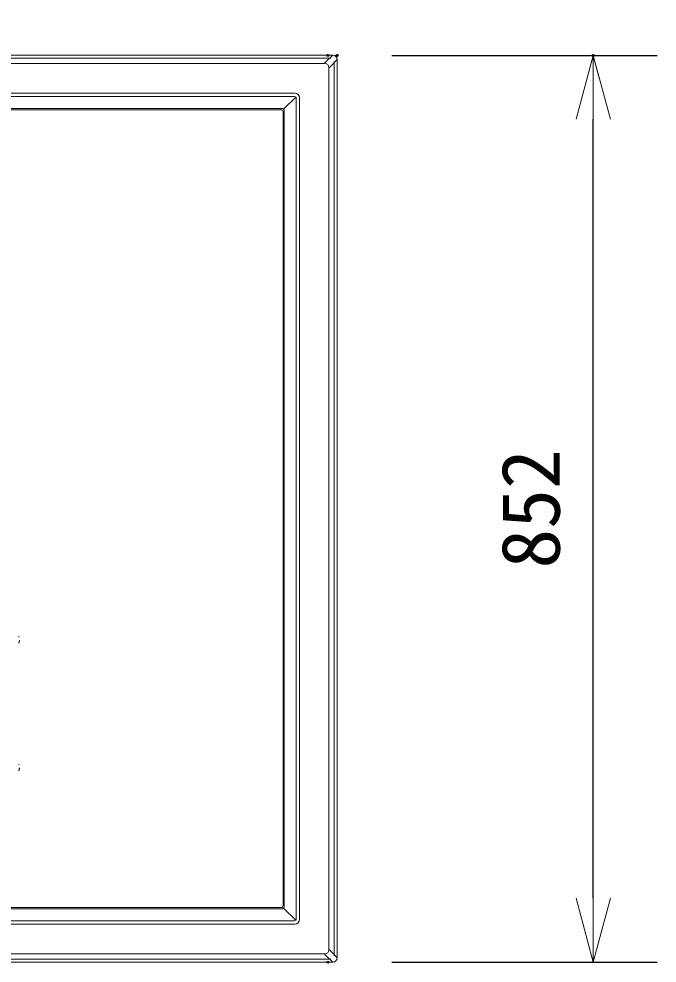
# Model space of a CAD drawing. Units: millimetres, scale not verified. Extents: x -63 to 62, y -116 to 117.
# Drawn here: x -10.93 to 9.06, y 43.68 to 73.25 of the extents above; entities that cross this region are included whole.
import ezdxf
from ezdxf.enums import TextEntityAlignment as Align

# ---------------------------------------------------------------- set-up
doc = ezdxf.new("R2010")
doc.units = ezdxf.units.MM
doc.header["$LTSCALE"] = 0.125
doc.header["$PDMODE"] = 32
doc.header["$PDSIZE"] = 0.0625
doc.linetypes.add('USER5', pattern=[1.4, 0.7, -0.7])
doc.layers.add('0-0_0', color=7, linetype='Continuous', lineweight=18)
doc.layers.add('0-5_GAIKEI', color=1, linetype='Continuous', lineweight=18)
doc.layers.add('0-4_DEFPOINTS', color=7, linetype='Continuous')
doc.layers.add('0-6_SUNPO', color=7, linetype='Continuous')
doc.styles.add('ＭＳ ゴシック', font='')
doc.styles.get('ＭＳ ゴシック').set_extended_font_data('MS Gothic')

# ---------------------------------------------------------------- blocks, each defined once
blk = doc.blocks.new('_OPEN30')
at = {"layer": '0-0_0'}
blk.add_line((0, 0), (-1, 0), dxfattribs=at)
blk.add_lwpolyline([(-1, 0.26795), (0, 0), (-1, -0.26795)], dxfattribs=at)
blk = doc.blocks.new('D13')
at = {"layer": '0-4_DEFPOINTS'}
for p in [(1.9903, 69.0168), (-45.8095, 61.0194), (1.9903, 61.0194)]:
    blk.add_point(p, dxfattribs=at)
at = {"layer": '0-6_SUNPO'}
for p, q in [((-45.8095, 63.0194), (-45.8095, 71.0168)), ((1.9903, 63.0194), (1.9903, 71.0168)), ((-43.8095, 69.0168), (-0.0097, 69.0168))]:
    blk.add_line(p, q, dxfattribs=at)
at = {"layer": '0-6_SUNPO', "xscale": 2, "yscale": 2, "rotation": 180}
blk.add_blockref('_OPEN30', (-45.8095, 69.0168), dxfattribs=at)
at = {"layer": '0-6_SUNPO', "xscale": 2, "yscale": 2}
blk.add_blockref('_OPEN30', (1.9903, 69.0168), dxfattribs=at)
at = {"layer": '0-6_SUNPO', "style": 'ＭＳ ゴシック'}
blk.add_text('1434', height=1.833, dxfattribs=at).set_placement((-24.4096, 69.5168), align=Align.BOTTOM_LEFT)
blk = doc.blocks.new('D12')
at = {"layer": '0-4_DEFPOINTS'}
for p in [(1.6971, 61.0196), (10.0088, 61.0196), (1.6971, 32.6248)]:
    blk.add_point(p, dxfattribs=at)
at = {"layer": '0-6_SUNPO'}
for p, q in [((3.6971, 61.0196), (12.0088, 61.0196)), ((10.0088, 34.6248), (10.0088, 59.0196)), ((3.6971, 32.6248), (12.0088, 32.6248))]:
    blk.add_line(p, q, dxfattribs=at)
at = {"layer": '0-6_SUNPO', "xscale": 2, "yscale": 2}
for p, rotation in [((10.0088, 61.0196), 90), ((10.0088, 32.6248), 270)]:
    blk.add_blockref('_OPEN30', p, dxfattribs=dict(at, rotation=rotation))
at = {"layer": '0-6_SUNPO', "style": 'ＭＳ ゴシック'}
blk.add_text('852', height=1.833, rotation=90, dxfattribs=at).set_placement((9.5088, 44.9472), align=Align.BOTTOM_LEFT)

msp = doc.modelspace()

# ---------------------------------------------------------------- linework, layer by layer
at = {"layer": '0-0_0'}
msp.add_line((7.0538, 72.0976), (7.0538, 71.359), dxfattribs=at)
msp.add_lwpolyline([(6.8559, 71.359), (7.0538, 72.0976), (7.2517, 71.359)], dxfattribs=at)
at = {"layer": '0-5_GAIKEI', "color": 7}
for p, q in [((-48.6274, 72.1142), (-1.0941, 72.1142)), ((-0.9607, 71.9809), (-0.9607, 43.8475)), ((-48.6274, 43.7142), (-1.0941, 43.7142))]:
    msp.add_line(p, q, dxfattribs=at)
at = {"layer": '0-5_GAIKEI'}
for p, q in [((-48.5237, 72.0205), (-1.1977, 72.0205)), ((-48.376, 71.8537), (-1.3454, 71.8537)), ((-1.3454, 71.8728), (-1.1977, 72.0205)), ((-1.3454, 71.8728), (-1.3454, 71.8537)), ((-1.0544, 71.8772), (-1.2021, 71.7295)), ((-1.1884, 72.0197), (-1.0939, 72.1142)), ((-0.9607, 71.9811), (-1.0553, 71.8865)), ((-1.0544, 43.9512), (-1.0544, 71.8772)), ((-1.2021, 71.7295), (-1.2212, 71.7295)), ((-1.2212, 44.0989), (-1.2212, 71.7295)), ((-2.2912, 70.9232), (-47.4303, 70.9232)), ((-47.4258, 70.8178), (-2.2957, 70.8178)), ((-2.6448, 70.4198), (-2.2608, 70.8038)), ((-2.2468, 70.7689), (-2.2468, 45.0595)), ((-2.1414, 45.055), (-2.1414, 70.7734)), ((-2.7138, 70.4479), (-47.0076, 70.4479)), ((-46.9979, 70.4072), (-2.7235, 70.4072)), ((-2.6574, 70.3411), (-2.6574, 45.4874)), ((-2.6167, 45.4776), (-2.6167, 70.3508)), ((-47.0076, 45.3805), (-2.7138, 45.3805)), ((-2.7235, 45.4212), (-46.9979, 45.4212)), ((-2.6448, 45.4087), (-2.2608, 45.0247)), ((-2.2957, 45.0106), (-47.4258, 45.0106)), ((-47.4303, 44.9052), (-2.2912, 44.9052)), ((-1.2212, 44.0989), (-1.2021, 44.0989)), ((-1.2021, 44.0989), (-1.0544, 43.9512)), ((-1.1977, 43.8079), (-48.5237, 43.8079)), ((-1.3454, 43.9747), (-48.376, 43.9747)), ((-1.3454, 43.9747), (-1.3454, 43.9556)), ((-1.1977, 43.8079), (-1.3454, 43.9556)), ((-1.0939, 43.7142), (-1.1884, 43.8087)), ((-1.0553, 43.9419), (-0.9607, 43.8474))]:
    msp.add_line(p, q, dxfattribs=at)
for centre, start, end in [((-1.0941, 71.9809), 89.92153, 90), ((-1.0941, 71.9809), 0, 0.07847), ((-1.0941, 43.8475), 359.92153, 0), ((-1.0941, 43.8475), 270, 270.07847)]:
    msp.add_arc(centre, 0.1333, start, end, dxfattribs=at)
at = {"layer": '0-5_GAIKEI', "color": 7}
for centre, start, end in [((-1.0941, 71.9809), 0.07847, 89.92153), ((-1.0941, 43.8475), 270.07847, 359.92153)]:
    msp.add_arc(centre, 0.1333, start, end, dxfattribs=at)
at = {"layer": '0-5_GAIKEI', "linetype": 'USER5'}
for centre in [(-11.3141, 53.8083), (-11.3141, 49.8083)]:
    msp.add_arc(centre, 0.4, 344.21401, 15.78599, dxfattribs=at)
at = {"layer": '0-5_GAIKEI'}
for centre, major_axis, ratio, start_param, end_param in [((-1.5992, 71.4758), (0.3455, 0.3455), 0.443427, 5.8658113, 6.7005593), ((-1.0698, 72.0051), (-0.3236, 0.0299), 0.011845, 5.0011939, 5.1199244), ((-1.0698, 72.0051), (-0.0299, 0.3236), 0.011845, 4.3048535, 4.423584), ((-2.2956, 70.7679), (-0.0499, 0.0046), 0.996584, 4.0353707, 4.8042583), ((-2.2916, 70.773), (0.1064, 0.1064), 0.997265, 5.4991567, 7.0672139), ((-2.2967, 70.769), (-0.0046, 0.0499), 0.996584, 4.6205196, 5.3894073), ((-2.7245, 70.3401), (0.0478, 0.0478), 0.985257, 5.5052135, 7.0611571), ((-2.7161, 70.3464), (0.0596, 0.0833), 0.976178, 6.1299744, 6.8928052), ((-2.7182, 70.3485), (0.0833, 0.0596), 0.976178, 5.6735654, 6.4363962), ((-2.7245, 45.4883), (-0.0478, 0.0478), 0.985257, 2.3636208, 3.9195645), ((-2.7161, 45.4821), (-0.0596, 0.0833), 0.976178, 2.5319727, 3.2948035), ((-2.7182, 45.4799), (-0.0833, 0.0596), 0.976178, 2.9883818, 3.7512126), ((-2.2956, 45.0605), (0.0499, 0.0046), 0.996584, 4.6205196, 5.3894073), ((-2.2916, 45.0554), (-0.1064, 0.1064), 0.997265, 2.357564, 3.9256213), ((-2.2967, 45.0595), (0.0046, 0.0499), 0.996584, 4.0353707, 4.8042583), ((-1.5992, 44.3527), (-0.3455, 0.3455), 0.443427, 2.7242186, 3.5589667), ((-1.0698, 43.8233), (0.3236, 0.0299), 0.011845, 4.3048535, 4.423584), ((-1.0698, 43.8233), (0.0299, 0.3236), 0.011845, 5.001194, 5.1199244)]:
    msp.add_ellipse(centre, major_axis=major_axis, ratio=ratio, start_param=start_param, end_param=end_param, dxfattribs=at)

# ---------------------------------------------------------------- block references
at = {"layer": '0-6_SUNPO'}
for name in ['D13', 'D12']:
    msp.add_blockref(name, (-2.9512, 11.0895), dxfattribs=at)

doc.saveas('drawing.dxf')
